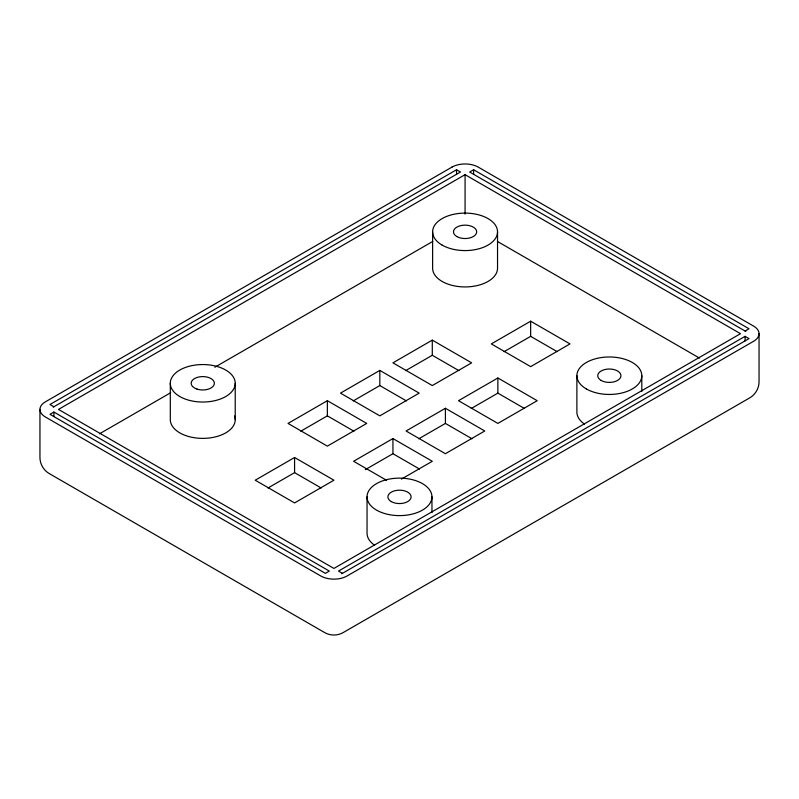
<?xml version="1.0" encoding="UTF-8"?>
<svg xmlns="http://www.w3.org/2000/svg" width="799" height="799" viewBox="0 0 799 799"><rect width="100%" height="100%" fill="white"/><g stroke="black" fill="none" stroke-linecap="round" stroke-linejoin="round"><path stroke-width="1.2" d="M53.203 407.16L460.484 172.025L456.549 169.748L49.977 404.494L53.913 406.761M53.913 412.064L49.977 414.331L325.393 573.352L329.328 571.075L53.913 412.064L53.913 416.609M465.078 174.671L58.497 409.408L333.922 568.429L740.503 333.692L465.078 174.671L465.078 214.132M745.087 331.036L749.023 328.769L473.607 169.748L469.672 172.025L745.787 331.435M99.475 433.837L170.656 392.738M214.871 367.21L432.728 241.438M327.36 400.699L288.02 423.42L327.36 446.132L366.711 423.42L327.36 400.699L327.36 415.85L353.947 431.2M379.825 370.416L340.484 393.128L379.825 415.85L419.175 393.128L379.825 370.416L379.825 385.557L353.238 400.908M432.289 340.124L392.938 362.846L432.289 385.557L471.64 362.846L432.289 340.124L432.289 355.275L458.876 370.616M300.784 431.2L327.36 415.85M405.702 370.616L432.289 355.275M294.581 457.497L255.231 480.209L294.581 502.931L333.922 480.209L294.581 457.497L294.581 472.638L267.995 487.989M530.656 321.198L491.305 343.91L530.656 366.631L569.997 343.91L530.656 321.198L530.656 336.339L504.069 351.69M401.448 479.08L432.289 461.283L392.938 438.561L353.597 461.283L386.566 480.309M445.403 408.279L406.062 430.991L445.403 453.712L484.753 430.991L445.403 408.279L445.403 423.42L418.816 438.771M497.867 377.987L458.516 400.699L497.867 423.42L537.208 400.699L497.867 377.987L497.867 393.128L471.28 408.479M365.293 469.672L392.938 453.712L419.525 469.053M341.752 573.752L749.023 338.606L745.087 336.339L338.516 571.075L342.451 573.352M497.477 241.468L699.455 358.072M530.656 336.339L557.243 351.69M497.867 393.128L524.454 408.479M379.825 385.557L406.411 400.908M445.403 423.42L471.989 438.771M294.581 472.638L321.158 487.989M759.05 333.692L759.05 381.772C759.04 388.334 755.355 394.666 749.652 397.912L343.32 632.498C337.617 635.854 330.227 635.854 324.524 632.498L49.348 473.627C43.645 470.381 39.96 464.059 39.95 457.497L39.95 409.408M745.087 336.339L745.087 340.883M641.807 375.72L641.807 391.47M576.888 375.72L576.888 412.064A32.459 18.737 0 0 0 584.488 424.109M497.537 231.84L497.537 268.194A32.459 18.737 0 0 1 465.078 286.931A32.459 18.737 0 0 1 432.619 268.194L432.619 231.84M473.607 169.748L473.607 174.292M456.549 169.748L456.549 174.292M431.959 496.868A32.459 18.737 0 0 1 383.27 513.098A32.459 18.737 0 0 1 383.27 480.638A32.459 18.737 0 0 1 431.959 496.868L431.959 512.618M392.938 438.561L392.938 453.712M367.041 496.868L367.041 533.213A32.459 18.737 0 0 0 374.641 545.268M235.226 383.29A32.459 18.737 0 0 1 186.537 399.52A32.459 18.737 0 0 1 186.537 367.061A32.459 18.737 0 0 1 235.226 383.29L235.226 419.635M170.307 383.29L170.307 419.635A32.459 18.737 0 0 0 205.952 438.281A32.459 18.737 0 0 0 234.606 415.969M451.964 167.101L45.383 401.837A18.547 10.707 0 0 0 45.383 416.978L320.808 575.999A18.547 10.707 0 0 0 347.036 575.999L753.617 341.263A18.547 10.707 0 0 0 753.617 326.122L478.192 167.101A18.547 10.707 0 0 0 451.964 167.101M442.127 245.093A32.459 18.737 0 0 0 496.429 236.694A32.459 18.737 0 0 0 456.678 213.742A32.459 18.737 0 0 0 442.127 245.093M586.396 388.963A32.459 18.737 0 0 0 640.698 380.564A32.459 18.737 0 0 0 600.948 357.612A32.459 18.737 0 0 0 586.396 388.963M196.973 389.083A11.595 6.692 0 0 0 214.362 383.29A11.595 6.692 0 0 0 196.973 377.488A11.595 6.692 0 0 0 196.973 389.083M391.3 501.602A11.595 6.692 0 0 0 410.696 498.606A11.595 6.692 0 0 0 396.504 490.406A11.595 6.692 0 0 0 391.3 501.602M456.878 236.574A11.595 6.692 0 0 0 476.274 233.578A11.595 6.692 0 0 0 462.082 225.378A11.595 6.692 0 0 0 456.878 236.574M601.148 380.444A11.595 6.692 0 0 0 620.543 377.448A11.595 6.692 0 0 0 606.351 369.248A11.595 6.692 0 0 0 601.148 380.444"/></g></svg>
